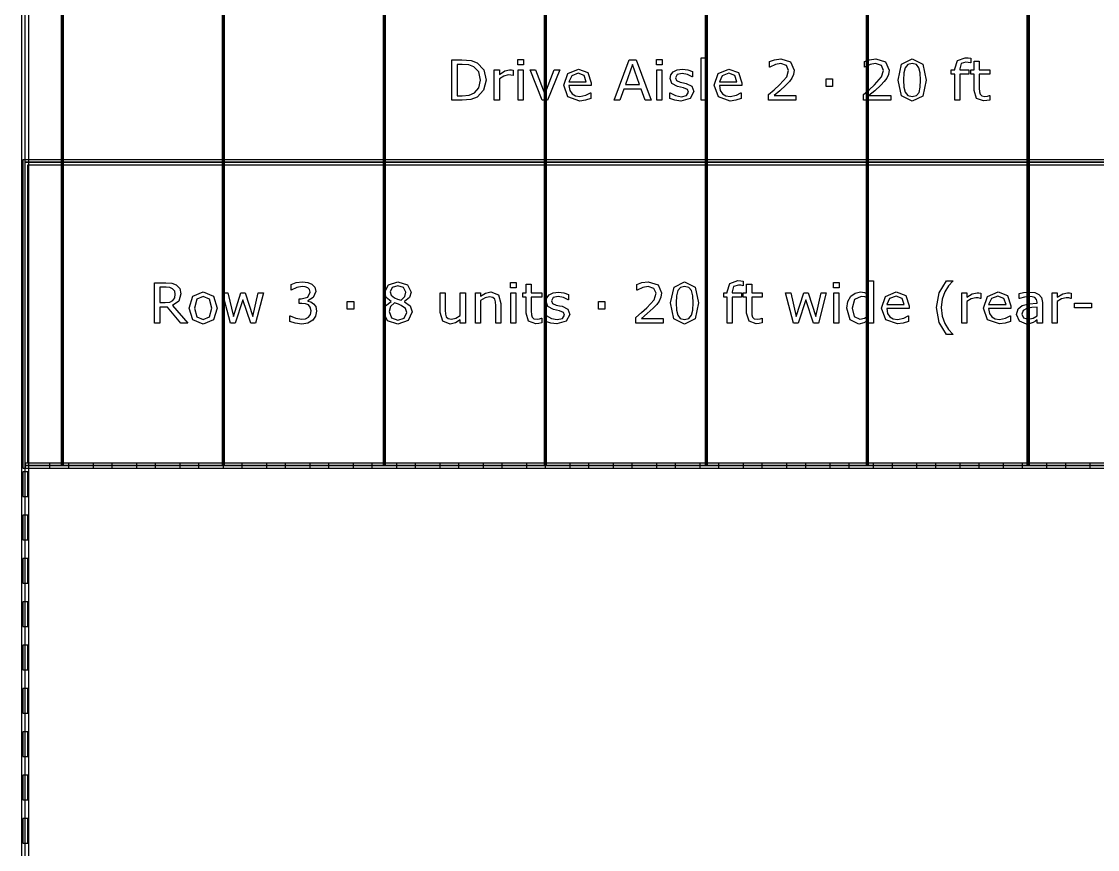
# Model space of a CAD drawing. Extents: x -3 to 198, y 3 to 612.
# Drawn here: x 11.48 to 57.46, y 231.75 to 267.13 of the extents above; entities that cross this region are included whole.
import ezdxf

# ---------------------------------------------------------------- set-up
doc = ezdxf.new("R2010")
doc.units = 0
doc.header["$MEASUREMENT"] = 0
doc.layers.add('Layer 1', color=7, linetype='Continuous')

msp = doc.modelspace()

# ---------------------------------------------------------------- linework, layer by layer
at = {"layer": 'Layer 1', "color": 7}
for points in [[(11.483006, 307.840781), (11.483006, 188.19656), (71.066891, 188.19656), (71.066891, 307.840781), (11.483006, 307.840781)], [(13.17644, 300.802979), (13.17644, 248.150962), (13.28186, 248.150962), (13.28186, 300.802979), (13.17644, 300.802979)], [(13.22915, 300.802979), (13.22915, 248.150962)], [(20.055598, 300.802979), (20.055598, 248.150962), (20.161018, 248.150962), (20.161018, 300.802979), (20.055598, 300.802979)], [(20.108308, 300.802979), (20.108308, 248.150962)], [(26.934756, 300.802979), (26.934756, 248.150962), (27.040176, 248.150962), (27.040176, 300.802979), (26.934756, 300.802979)], [(26.987466, 300.802979), (26.987466, 248.150962)], [(33.813914, 300.802979), (33.813914, 248.150962), (33.919334, 248.150962), (33.919334, 300.802979), (33.813914, 300.802979)], [(33.866624, 300.802979), (33.866624, 248.150962)], [(40.693072, 300.802979), (40.693072, 248.150962), (40.798492, 248.150962), (40.798492, 300.802979), (40.693072, 300.802979)], [(40.745782, 300.802979), (40.745782, 248.150962)], [(47.57223, 300.802979), (47.57223, 248.150962), (47.67765, 248.150962), (47.67765, 300.802979), (47.57223, 300.802979)], [(47.62494, 300.802979), (47.62494, 248.150962)], [(54.451388, 300.802979), (54.451388, 248.150962), (54.556808, 248.150962), (54.556808, 300.802979), (54.451388, 300.802979)], [(54.504098, 300.802979), (54.504098, 248.150962)], [(11.641652, 267.994687), (70.908244, 267.994687), (70.908244, 261.115529), (11.641652, 261.115529), (11.641652, 267.994687)], [(31.333125, 264.625249), (31.229644, 264.197365), (30.956404, 263.899709), (30.691305, 263.793903), (30.307607, 263.761359), (29.870426, 263.761359), (29.870426, 265.492658), (30.302958, 265.492658), (30.705257, 265.455431), (30.95873, 265.355445), (31.234296, 265.061282), (31.333125, 264.625249), (31.333125, 264.625249)], [(32.93884, 265.277499), (32.692344, 265.277499), (32.692344, 265.50422), (32.93884, 265.50422), (32.93884, 265.277499)], [(38.38385, 263.761359), (38.138515, 263.761359), (37.968759, 264.243879), (37.219967, 264.243879), (37.050211, 263.761359), (36.816505, 263.761359), (37.446699, 265.492658), (37.753655, 265.492658), (38.38385, 263.761359)], [(38.864052, 265.277552), (38.617556, 265.277552), (38.617556, 265.504273), (38.864052, 265.504273), (38.864052, 265.277552)], [(40.744176, 263.761359), (40.525583, 263.761359), (40.525583, 265.570551), (40.744176, 265.570551), (40.744176, 263.761359)], [(44.576494, 263.761359), (43.404473, 263.761359), (43.404473, 264.004378), (43.648646, 264.213664), (43.877701, 264.421785), (44.183496, 264.76479), (44.266048, 265.040353), (44.176519, 265.250803), (43.928861, 265.327532), (43.699804, 265.290331), (43.459123, 265.176375), (43.447508, 265.176375), (43.447508, 265.420559), (43.667263, 265.49496), (43.934687, 265.528694), (44.352104, 265.39963), (44.503257, 265.051968), (44.477672, 264.867104), (44.40442, 264.705497), (44.297449, 264.563628), (44.149785, 264.409005), (43.892825, 264.171807), (43.645165, 263.960193), (44.576502, 263.960193), (44.576494, 263.761359)], [(48.630885, 263.761359), (47.458864, 263.761359), (47.458864, 264.004378), (47.703037, 264.213664), (47.932092, 264.421785), (48.237886, 264.76479), (48.320439, 265.040353), (48.230909, 265.250803), (47.983252, 265.327532), (47.754197, 265.290331), (47.513514, 265.176375), (47.501898, 265.176375), (47.501898, 265.420559), (47.721653, 265.49496), (47.989078, 265.528694), (48.406494, 265.39963), (48.557648, 265.051968), (48.532063, 264.867104), (48.45881, 264.705497), (48.351839, 264.563628), (48.204176, 264.409005), (47.947215, 264.171807), (47.699555, 263.960193), (48.630893, 263.960193), (48.630885, 263.761359)], [(50.142418, 264.627577), (49.995916, 263.942731), (49.543619, 263.725323), (49.087833, 263.946223), (48.94482, 264.625249), (49.090158, 265.306603), (49.543619, 265.52753), (49.998242, 265.303111), (50.142418, 264.627577), (50.142418, 264.627577)], [(49.836624, 264.099708), (49.891271, 264.320635), (49.906378, 264.627577), (49.891271, 264.934546), (49.835462, 265.155447), (49.72384, 265.290331), (49.543619, 265.335681), (49.362234, 265.290331), (49.249451, 265.153145), (49.194804, 264.928726), (49.18086, 264.625249), (49.193639, 264.321799), (49.248286, 264.1032), (49.356419, 263.964823), (49.543617, 263.917172), (49.725001, 263.962521), (49.836621, 264.099708), (49.836624, 264.099708)], [(52.05044, 265.358938), (52.038825, 265.358938), (51.944646, 265.37984), (51.842327, 265.391481), (51.637688, 265.328696), (51.574902, 265.104303), (51.574902, 265.060118), (51.969062, 265.060118), (51.969062, 264.876418), (51.581877, 264.876418), (51.581877, 263.761359), (51.363286, 263.761359), (51.363286, 264.876418), (51.21562, 264.876418), (51.21562, 265.060118), (51.363286, 265.060118), (51.363286, 265.103139), (51.478396, 265.457759), (51.810931, 265.582166), (51.942321, 265.575287), (52.050453, 265.558883), (52.05044, 265.358938)], [(52.863181, 263.772974), (52.728304, 263.746251), (52.599243, 263.735668), (52.296936, 263.842639), (52.193455, 264.185644), (52.193455, 264.876312), (52.045789, 264.876312), (52.045789, 265.060012), (52.193455, 265.060012), (52.193455, 265.433233), (52.412046, 265.433233), (52.412046, 265.060012), (52.863181, 265.060012), (52.863181, 264.876312), (52.412046, 264.876312), (52.412046, 264.284466), (52.416702, 264.124023), (52.449256, 264.017052), (52.519019, 263.948446), (52.656221, 263.927544), (52.767841, 263.942625), (52.851558, 263.969374), (52.863173, 263.969374), (52.863181, 263.772974)], [(31.092442, 264.628689), (31.021518, 264.971694), (30.809902, 265.191457), (30.592473, 265.271678), (30.31691, 265.294961), (30.100645, 265.294961), (30.100645, 263.959003), (30.31691, 263.959003), (30.606427, 263.983344), (30.83432, 264.074017), (31.027331, 264.291451), (31.092442, 264.628636), (31.092442, 264.628689)], [(32.498169, 264.821702), (32.486554, 264.821702), (32.391209, 264.838106), (32.283076, 264.843927), (32.08774, 264.798577), (31.906355, 264.683484), (31.906355, 263.761359), (31.687764, 263.761359), (31.687764, 265.060118), (31.906355, 265.060118), (31.906355, 264.868268), (32.135412, 265.015932), (32.338887, 265.060118), (32.42144, 265.056678), (32.49818, 265.046095), (32.498169, 264.821702)], [(32.924896, 263.761306), (32.706306, 263.761306), (32.706306, 265.060065), (32.924896, 265.060065), (32.924896, 263.761306)], [(34.480615, 265.060065), (33.955066, 263.761306), (33.735311, 263.761306), (33.213252, 265.060065), (33.450446, 265.060065), (33.852747, 264.026418), (34.251558, 265.060065), (34.480615, 265.060065)], [(35.832857, 264.388024), (34.875939, 264.388024), (34.911983, 264.178712), (35.010813, 264.033377), (35.153828, 263.949663), (35.337539, 263.921749), (35.603799, 263.974084), (35.795648, 264.078726), (35.807264, 264.078726), (35.807264, 263.840363), (35.581696, 263.76247), (35.339851, 263.731064), (34.835231, 263.905477), (34.653846, 264.403132), (34.827092, 264.908908), (35.285202, 265.096101), (35.689828, 264.942616), (35.832843, 264.50661), (35.832857, 264.388024)], [(35.620079, 264.555452), (35.532875, 264.821702), (35.273589, 264.915893), (34.993372, 264.812415), (34.875939, 264.555452), (35.620079, 264.555452)], [(37.897832, 264.441549), (37.594363, 265.291495), (37.28973, 264.441549), (37.897832, 264.441549)], [(38.850108, 263.761359), (38.631515, 263.761359), (38.631515, 265.060118), (38.850108, 265.060118), (38.850108, 263.761359)], [(40.210488, 264.135744), (40.062822, 263.843909), (39.661685, 263.729953), (39.396583, 263.763687), (39.195434, 263.839252), (39.195434, 264.0846), (39.207049, 264.0846), (39.437266, 263.960193), (39.680275, 263.914844), (39.905842, 263.961357), (39.987233, 264.107857), (39.943048, 264.224115), (39.773291, 264.291557), (39.651207, 264.315899), (39.515169, 264.346114), (39.272161, 264.47867), (39.201234, 264.69494), (39.233791, 264.846096), (39.334946, 264.972832), (39.500054, 265.058874), (39.725621, 265.091418), (39.960489, 265.062367), (40.159315, 264.99376), (40.159315, 264.760054), (40.1477, 264.760054), (39.944225, 264.863532), (39.709355, 264.906554), (39.507044, 264.86004), (39.424489, 264.724018), (39.474487, 264.603077), (39.632615, 264.536825), (39.767492, 264.508912), (39.893065, 264.483247), (40.127933, 264.363497), (40.210488, 264.135585), (40.210488, 264.135744)], [(42.263848, 264.388077), (41.306931, 264.388077), (41.342975, 264.178765), (41.441807, 264.03343), (41.58482, 263.949716), (41.76853, 263.921802), (42.034793, 263.974137), (42.22664, 264.078779), (42.238255, 264.078779), (42.238255, 263.840416), (42.012687, 263.762523), (41.770843, 263.731117), (41.266222, 263.90553), (41.084837, 264.403184), (41.258083, 264.908961), (41.716193, 265.096154), (42.12082, 264.942669), (42.263835, 264.506663), (42.263848, 264.388077)], [(42.05107, 264.555505), (41.963867, 264.821755), (41.704581, 264.915946), (41.424366, 264.812468), (41.306931, 264.555505), (42.05107, 264.555505)], [(46.140352, 264.355507), (45.86246, 264.355507), (45.86246, 264.684568), (46.140352, 264.684568), (46.140352, 264.355507)], [(11.535715, 261.221468), (11.535715, 248.045023), (71.01418, 248.045023), (71.01418, 261.221468), (11.535715, 261.221468)], [(18.593222, 254.236371), (18.294403, 254.236371), (17.715369, 254.92471), (17.390971, 254.92471), (17.390971, 254.236371), (17.160753, 254.236371), (17.160753, 255.96767), (17.645606, 255.96767), (17.907218, 255.946768), (18.095578, 255.874669), (18.242081, 255.724677), (18.295566, 255.496791), (18.201386, 255.182837), (17.942099, 254.993317), (18.593222, 254.236371)], [(18.054883, 255.480467), (18.02814, 255.611859), (17.942099, 255.709543), (17.823502, 255.756056), (17.661884, 255.770079), (17.390971, 255.770079), (17.390971, 255.116639), (17.623515, 255.116639), (17.8142, 255.135159), (17.952564, 255.207232), (18.029303, 255.318859), (18.054883, 255.480467), (18.054883, 255.480467)], [(23.963817, 255.070046), (24.055672, 254.944474), (24.091716, 254.749133), (24.048696, 254.531699), (23.927773, 254.359614), (23.721972, 254.238699), (23.463848, 254.200335), (23.180145, 254.235207), (22.95109, 254.309634), (22.95109, 254.552627), (22.968531, 254.552627), (23.201075, 254.444492), (23.459198, 254.401471), (23.615002, 254.425812), (23.748715, 254.497911), (23.82778, 254.610677), (23.854522, 254.766489), (23.824292, 254.919974), (23.742901, 255.016468), (23.616165, 255.06531), (23.45571, 255.079332), (23.351065, 255.079332), (23.351065, 255.272346), (23.432456, 255.272346), (23.713833, 255.345609), (23.819641, 255.561879), (23.792898, 255.671178), (23.718484, 255.749071), (23.611514, 255.790928), (23.482452, 255.80257), (23.247583, 255.763041), (23.012714, 255.651414), (23.001088, 255.651414), (23.001088, 255.894433), (23.220842, 255.96886), (23.488267, 256.003733), (23.711509, 255.980449), (23.885917, 255.906022), (24.012653, 255.771164), (24.055674, 255.5863), (23.953355, 255.333967), (23.713835, 255.199109), (23.713835, 255.182705), (23.841734, 255.143176), (23.963819, 255.06994), (23.963817, 255.070046)], [(28.183323, 254.718891), (28.007751, 254.34567), (27.568244, 254.196842), (27.119435, 254.342178), (26.953165, 254.714261), (27.036882, 254.97469), (27.272914, 255.160745), (27.272914, 255.167624), (27.065949, 255.330422), (26.999674, 255.551322), (27.16013, 255.876891), (27.568244, 256.007119), (27.982171, 255.882712), (28.136812, 255.56643), (28.063562, 255.335052), (27.848459, 255.158337), (27.848459, 255.151458), (28.097281, 254.979373), (28.183323, 254.718917), (28.183323, 254.718891)], [(27.907757, 255.564207), (27.811253, 255.761851), (27.56708, 255.836278), (27.326399, 255.766507), (27.23338, 255.578151), (27.279888, 255.432815), (27.422903, 255.32468), (27.546152, 255.270017), (27.704282, 255.214217), (27.863574, 255.373522), (27.907757, 255.564207), (27.907757, 255.564207)], [(32.626068, 255.752564), (32.379572, 255.752564), (32.379572, 255.979285), (32.626068, 255.979285), (32.626068, 255.752564)], [(33.719034, 254.248013), (33.584158, 254.22129), (33.455097, 254.210706), (33.15279, 254.317677), (33.049309, 254.660683), (33.049309, 255.35135), (32.901642, 255.35135), (32.901642, 255.53505), (33.049309, 255.53505), (33.049309, 255.908271), (33.267899, 255.908271), (33.267899, 255.53505), (33.719034, 255.53505), (33.719034, 255.35135), (33.267899, 255.35135), (33.267899, 254.759505), (33.272556, 254.599061), (33.305113, 254.49209), (33.374875, 254.423484), (33.512075, 254.402582), (33.623697, 254.417663), (33.707411, 254.444413), (33.719026, 254.444413), (33.719034, 254.248013)], [(38.908245, 254.236397), (37.736224, 254.236397), (37.736224, 254.479417), (37.980398, 254.688702), (38.209452, 254.896823), (38.515247, 255.239828), (38.597799, 255.515392), (38.50827, 255.725841), (38.260612, 255.80257), (38.031557, 255.76537), (37.790874, 255.651414), (37.779232, 255.651414), (37.779232, 255.895597), (37.998987, 255.969998), (38.266412, 256.003733), (38.683828, 255.874669), (38.834982, 255.527007), (38.809397, 255.342143), (38.736144, 255.180535), (38.629174, 255.038666), (38.48151, 254.884044), (38.224549, 254.646845), (37.976889, 254.435232), (38.908227, 254.435232), (38.908245, 254.236397)], [(40.419779, 255.102616), (40.273276, 254.417769), (39.82098, 254.200361), (39.365193, 254.421262), (39.222181, 255.100287), (39.367519, 255.781642), (39.82098, 256.002568), (40.275602, 255.778149), (40.419779, 255.102616), (40.419779, 255.102616)], [(40.113984, 254.574746), (40.168631, 254.795673), (40.183739, 255.102616), (40.168631, 255.409585), (40.112823, 255.630485), (40.0012, 255.76537), (39.82098, 255.810719), (39.639595, 255.76537), (39.526811, 255.628183), (39.472164, 255.403764), (39.458221, 255.100287), (39.471, 254.796837), (39.52565, 254.578239), (39.633782, 254.439862), (39.82098, 254.39221), (40.002365, 254.43756), (40.113984, 254.574746), (40.113984, 254.574746)], [(42.3278, 255.833976), (42.316185, 255.833976), (42.222007, 255.854878), (42.119687, 255.86652), (41.915048, 255.803734), (41.85226, 255.579341), (41.85226, 255.535156), (42.246423, 255.535156), (42.246423, 255.351456), (41.859237, 255.351456), (41.859237, 254.236371), (41.640647, 254.236371), (41.640647, 255.35143), (41.49298, 255.35143), (41.49298, 255.53513), (41.640647, 255.53513), (41.640647, 255.578151), (41.755756, 255.932771), (42.088292, 256.057178), (42.219681, 256.050299), (42.327814, 256.033895), (42.3278, 255.833976)], [(43.140541, 254.248013), (43.005665, 254.22129), (42.876604, 254.210706), (42.574297, 254.317677), (42.470816, 254.660683), (42.470816, 255.35135), (42.323149, 255.35135), (42.323149, 255.53505), (42.470816, 255.53505), (42.470816, 255.908271), (42.689406, 255.908271), (42.689406, 255.53505), (43.140541, 255.53505), (43.140541, 255.35135), (42.689406, 255.35135), (42.689406, 254.759505), (42.694063, 254.599061), (42.726617, 254.49209), (42.79638, 254.423484), (42.933582, 254.402582), (43.045201, 254.417663), (43.128918, 254.444413), (43.140533, 254.444413), (43.140541, 254.248013)], [(46.42522, 255.75259), (46.178724, 255.75259), (46.178724, 255.979312), (46.42522, 255.979312), (46.42522, 255.75259)], [(47.89723, 254.236397), (47.67864, 254.236397), (47.67864, 254.372446), (47.482142, 254.245711), (47.260062, 254.200361), (46.890317, 254.379405), (46.754279, 254.875895), (46.800788, 255.170058), (46.928687, 255.389821), (47.112395, 255.524679), (47.330988, 255.571192), (47.512371, 255.548967), (47.67864, 255.482689), (47.67864, 256.045457), (47.89723, 256.045457), (47.89723, 254.236397)], [(51.278416, 253.75737), (51.012132, 253.75737), (50.692386, 254.272434), (50.578438, 254.90148), (50.692386, 255.530499), (51.012132, 256.04559), (51.278395, 256.04559), (51.278395, 256.033948), (51.098174, 255.837469), (50.940043, 255.579341), (50.826098, 255.264249), (50.783077, 254.90148), (50.824934, 254.537546), (50.940043, 254.223618), (51.099335, 253.965491), (51.278395, 253.768985), (51.278416, 253.75737)], [(19.847795, 254.885155), (19.685014, 254.384035), (19.248995, 254.200335), (18.81065, 254.384035), (18.649032, 254.885155), (18.81065, 255.386302), (19.248995, 255.571166), (19.685014, 255.386302), (19.847795, 254.885155), (19.847795, 254.885155)], [(19.622227, 254.885155), (19.523396, 255.259566), (19.248995, 255.382809), (18.972268, 255.259566), (18.874599, 254.885155), (18.97343, 254.514263), (19.248995, 254.388691), (19.522233, 254.513098), (19.622227, 254.885155), (19.622227, 254.885155)], [(21.819765, 255.53513), (21.481414, 254.236371), (21.279101, 254.236371), (20.9454, 255.237474), (20.614026, 254.236371), (20.412876, 254.236371), (20.071036, 255.53513), (20.298929, 255.53513), (20.537286, 254.52937), (20.861685, 255.53513), (21.041906, 255.53513), (21.374443, 254.52937), (21.600011, 255.53513), (21.819765, 255.53513)], [(30.454109, 254.236371), (30.235519, 254.236371), (30.235519, 254.380542), (30.023905, 254.246848), (29.800663, 254.200335), (29.482079, 254.324742), (29.368131, 254.692168), (29.368131, 255.53513), (29.586721, 255.53513), (29.586721, 254.795647), (29.596035, 254.62589), (29.635566, 254.506113), (29.716957, 254.431713), (29.862298, 254.408429), (30.04717, 254.452615), (30.235529, 254.565406), (30.235529, 255.535103), (30.45412, 255.535103), (30.454109, 254.236371)], [(31.970294, 254.236371), (31.751704, 254.236371), (31.751704, 254.975854), (31.741226, 255.143282), (31.702856, 255.266551), (31.619142, 255.338624), (31.477289, 255.362965), (31.290091, 255.31878), (31.102893, 255.205988), (31.102893, 254.236371), (30.884303, 254.236371), (30.884303, 255.53513), (31.102893, 255.53513), (31.102893, 255.390958), (31.314509, 255.523488), (31.538913, 255.571166), (31.859823, 255.444431), (31.970281, 255.079332), (31.970294, 254.236371)], [(32.612125, 254.236371), (32.393534, 254.236371), (32.393534, 255.53513), (32.612125, 255.53513), (32.612125, 254.236371)], [(34.910819, 254.610782), (34.763156, 254.318947), (34.362016, 254.204991), (34.096917, 254.238726), (33.895768, 254.314291), (33.895768, 254.559639), (33.907383, 254.559639), (34.137602, 254.435232), (34.380611, 254.389882), (34.606178, 254.436396), (34.687567, 254.582895), (34.643384, 254.699153), (34.473628, 254.766595), (34.351541, 254.790937), (34.215503, 254.821152), (33.972497, 254.953708), (33.90157, 255.169979), (33.934127, 255.321135), (34.035282, 255.44787), (34.200388, 255.533912), (34.425955, 255.566456), (34.660825, 255.537405), (34.859649, 255.468799), (34.859649, 255.235092), (34.848034, 255.235092), (34.644559, 255.338571), (34.409689, 255.381592), (34.207375, 255.335078), (34.124823, 255.199056), (34.174818, 255.078115), (34.332949, 255.011864), (34.467825, 254.98395), (34.593399, 254.958286), (34.828267, 254.838535), (34.910819, 254.610624), (34.910819, 254.610782)], [(45.875253, 255.535156), (45.536901, 254.236397), (45.33459, 254.236397), (45.00089, 255.2375), (44.669513, 254.236397), (44.468364, 254.236397), (44.126526, 255.535156), (44.354419, 255.535156), (44.592774, 254.529397), (44.917174, 255.535156), (45.097394, 255.535156), (45.429933, 254.529397), (45.655501, 255.535156), (45.875253, 255.535156)], [(46.411277, 254.236397), (46.192686, 254.236397), (46.192686, 255.535156), (46.411277, 255.535156), (46.411277, 254.236397)], [(47.67864, 254.556146), (47.67864, 255.30145), (47.520509, 255.356086), (47.368194, 255.371167), (47.082166, 255.243268), (46.979847, 254.880498), (47.058912, 254.52818), (47.312383, 254.408429), (47.500745, 254.449122), (47.67864, 254.556093), (47.67864, 254.556146)], [(49.414579, 254.863115), (48.457662, 254.863115), (48.493706, 254.653804), (48.592536, 254.508468), (48.735551, 254.424754), (48.919262, 254.396841), (49.185522, 254.449175), (49.377371, 254.553818), (49.388986, 254.553818), (49.388986, 254.315455), (49.163419, 254.237562), (48.921571, 254.206156), (48.416953, 254.380569), (48.235568, 254.878223), (48.408815, 255.384), (48.866924, 255.571192), (49.271551, 255.417708), (49.414566, 254.981701), (49.414579, 254.863115)], [(49.201802, 255.030543), (49.114598, 255.296793), (48.855312, 255.390985), (48.575095, 255.287506), (48.457662, 255.030543), (49.201802, 255.030543)], [(52.474852, 255.296793), (52.463237, 255.296793), (52.367895, 255.313197), (52.259759, 255.319018), (52.064423, 255.273669), (51.883041, 255.158575), (51.883041, 254.236371), (51.664448, 254.236371), (51.664448, 255.53513), (51.883041, 255.53513), (51.883041, 255.34328), (52.112096, 255.490944), (52.315571, 255.53513), (52.398123, 255.53169), (52.474863, 255.521107), (52.474852, 255.296793)], [(53.767795, 254.863115), (52.810878, 254.863115), (52.846922, 254.653804), (52.945754, 254.508468), (53.088767, 254.424754), (53.272477, 254.396841), (53.53874, 254.449175), (53.73059, 254.553818), (53.742205, 254.553818), (53.742205, 254.315455), (53.516637, 254.237562), (53.274792, 254.206156), (52.770172, 254.380569), (52.58879, 254.878223), (52.762033, 255.384), (53.220145, 255.571192), (53.62477, 255.417708), (53.767785, 254.981701), (53.767795, 254.863115)], [(53.555018, 255.030543), (53.467814, 255.296793), (53.208528, 255.390985), (52.928313, 255.287506), (52.810878, 255.030543), (53.555018, 255.030543)], [(55.108411, 254.236397), (54.890982, 254.236397), (54.890982, 254.374748), (54.811917, 254.318947), (54.716574, 254.263147), (54.591, 254.218961), (54.424731, 254.200441), (54.127075, 254.316698), (54.004991, 254.61319), (54.067777, 254.851553), (54.249162, 254.995724), (54.534028, 255.066659), (54.890982, 255.094572), (54.890982, 255.12828), (54.864238, 255.251523), (54.789824, 255.328279), (54.678204, 255.364315), (54.542166, 255.373575), (54.350317, 255.350292), (54.131727, 255.285178), (54.120085, 255.285178), (54.120085, 255.507243), (54.304957, 255.545607), (54.543314, 255.566509), (54.781672, 255.543226), (54.958406, 255.46647), (55.070028, 255.32812), (55.108398, 255.117671), (55.108411, 254.236397)], [(56.339727, 255.296793), (56.328112, 255.296793), (56.23277, 255.313197), (56.124637, 255.319018), (55.929298, 255.273669), (55.747916, 255.158575), (55.747916, 254.236371), (55.529325, 254.236371), (55.529325, 255.53513), (55.747916, 255.53513), (55.747916, 255.34328), (55.976971, 255.490944), (56.180446, 255.53513), (56.263001, 255.53169), (56.339738, 255.521107), (56.339727, 255.296793)], [(25.679989, 254.830519), (25.4021, 254.830519), (25.4021, 255.15958), (25.679989, 255.15958), (25.679989, 254.830519)], [(27.943801, 254.696798), (27.896131, 254.867719), (27.712421, 254.997947), (27.59266, 255.045625), (27.419416, 255.107246), (27.250821, 254.952597), (27.188036, 254.731697), (27.296168, 254.472405), (27.57057, 254.370091), (27.841482, 254.457298), (27.943801, 254.696798), (27.943801, 254.696798)], [(36.417704, 254.830545), (36.139813, 254.830545), (36.139813, 255.159607), (36.417704, 255.159607), (36.417704, 254.830545)], [(54.890982, 254.556146), (54.890982, 254.917752), (54.65495, 254.900289), (54.441008, 254.866555), (54.288693, 254.782841), (54.230556, 254.628218), (54.297996, 254.4596), (54.503796, 254.403799), (54.714248, 254.447984), (54.890982, 254.55612), (54.890982, 254.556146)], [(57.210605, 254.888674), (56.485068, 254.888674), (56.485068, 255.099123), (57.210605, 255.099123), (57.210605, 254.888674)], [(11.535715, 247.886379), (11.535715, 246.828047), (11.747589, 246.828047), (11.747589, 247.886379), (11.535715, 247.886379)], [(11.641652, 248.256901), (11.641652, 248.045023), (12.699984, 248.045023), (12.699984, 248.256901), (11.641652, 248.256901)], [(13.493733, 248.256901), (13.493733, 248.045023), (14.552065, 248.045023), (14.552065, 248.256901), (13.493733, 248.256901)], [(15.345814, 248.256901), (15.345814, 248.045023), (16.404146, 248.045023), (16.404146, 248.256901), (15.345814, 248.256901)], [(17.197895, 248.256901), (17.197895, 248.045023), (18.256227, 248.045023), (18.256227, 248.256901), (17.197895, 248.256901)], [(19.049976, 248.256901), (19.049976, 248.045023), (20.108308, 248.045023), (20.108308, 248.256901), (19.049976, 248.256901)], [(20.902057, 248.256901), (20.902057, 248.045023), (21.960389, 248.045023), (21.960389, 248.256901), (20.902057, 248.256901)], [(22.754138, 248.256901), (22.754138, 248.045023), (23.81247, 248.045023), (23.81247, 248.256901), (22.754138, 248.256901)], [(24.606219, 248.256901), (24.606219, 248.045023), (25.664551, 248.045023), (25.664551, 248.256901), (24.606219, 248.256901)], [(26.4583, 248.256901), (26.4583, 248.045023), (27.516632, 248.045023), (27.516632, 248.256901), (26.4583, 248.256901)], [(28.310381, 248.256901), (28.310381, 248.045023), (29.368713, 248.045023), (29.368713, 248.256901), (28.310381, 248.256901)], [(30.162462, 248.256901), (30.162462, 248.045023), (31.220794, 248.045023), (31.220794, 248.256901), (30.162462, 248.256901)], [(32.014543, 248.256901), (32.014543, 248.045023), (33.072875, 248.045023), (33.072875, 248.256901), (32.014543, 248.256901)], [(33.866624, 248.256901), (33.866624, 248.045023), (34.924956, 248.045023), (34.924956, 248.256901), (33.866624, 248.256901)], [(35.718705, 248.256901), (35.718705, 248.045023), (36.777037, 248.045023), (36.777037, 248.256901), (35.718705, 248.256901)], [(37.570786, 248.256901), (37.570786, 248.045023), (38.629118, 248.045023), (38.629118, 248.256901), (37.570786, 248.256901)], [(39.422867, 248.256901), (39.422867, 248.045023), (40.481199, 248.045023), (40.481199, 248.256901), (39.422867, 248.256901)], [(41.274948, 248.256901), (41.274948, 248.045023), (42.33328, 248.045023), (42.33328, 248.256901), (41.274948, 248.256901)], [(43.127029, 248.256901), (43.127029, 248.045023), (44.185361, 248.045023), (44.185361, 248.256901), (43.127029, 248.256901)], [(44.97911, 248.256901), (44.97911, 248.045023), (46.037442, 248.045023), (46.037442, 248.256901), (44.97911, 248.256901)], [(46.831191, 248.256901), (46.831191, 248.045023), (47.889523, 248.045023), (47.889523, 248.256901), (46.831191, 248.256901)], [(48.683272, 248.256901), (48.683272, 248.045023), (49.741604, 248.045023), (49.741604, 248.256901), (48.683272, 248.256901)], [(50.535353, 248.256901), (50.535353, 248.045023), (51.593685, 248.045023), (51.593685, 248.256901), (50.535353, 248.256901)], [(52.387434, 248.256901), (52.387434, 248.045023), (53.445766, 248.045023), (53.445766, 248.256901), (52.387434, 248.256901)], [(54.239515, 248.256901), (54.239515, 248.045023), (55.297847, 248.045023), (55.297847, 248.256901), (54.239515, 248.256901)], [(56.091596, 248.256901), (56.091596, 248.045023), (57.149928, 248.045023), (57.149928, 248.256901), (56.091596, 248.256901)], [(11.535715, 246.034298), (11.535715, 244.975966), (11.747589, 244.975966), (11.747589, 246.034298), (11.535715, 246.034298)], [(11.535715, 244.182217), (11.535715, 243.123885), (11.747589, 243.123885), (11.747589, 244.182217), (11.535715, 244.182217)], [(11.535715, 242.330136), (11.535715, 241.271804), (11.747589, 241.271804), (11.747589, 242.330136), (11.535715, 242.330136)], [(11.535715, 240.478055), (11.535715, 239.419723), (11.747589, 239.419723), (11.747589, 240.478055), (11.535715, 240.478055)], [(11.535715, 238.625974), (11.535715, 237.567642), (11.747589, 237.567642), (11.747589, 238.625974), (11.535715, 238.625974)], [(11.535715, 236.773893), (11.535715, 235.715561), (11.747589, 235.715561), (11.747589, 236.773893), (11.535715, 236.773893)], [(11.535715, 234.921812), (11.535715, 233.86348), (11.747589, 233.86348), (11.747589, 234.921812), (11.535715, 234.921812)], [(11.535715, 233.069731), (11.535715, 232.011399), (11.747589, 232.011399), (11.747589, 233.069731), (11.535715, 233.069731)]]:
    msp.add_lwpolyline(points, dxfattribs=at)
for points in [[(11.800298, 307.523493), (70.749597, 307.523493), (70.749597, 188.513848), (11.800298, 188.513848), (11.800298, 307.523493)], [(11.641652, 261.115529), (70.908244, 261.115529), (70.908244, 248.150962), (11.641652, 248.150962), (11.641652, 261.115529)], [(11.747589, 261.00959), (70.802308, 261.00959), (70.802308, 248.256901), (11.747589, 248.256901), (11.747589, 261.00959)], [(11.641652, 248.150962), (70.908244, 248.150962), (70.908244, 202.11352), (11.641652, 202.11352), (11.641652, 248.150962)]]:
    msp.add_lwpolyline(points, close=True, dxfattribs=at)

doc.saveas('drawing.dxf')
